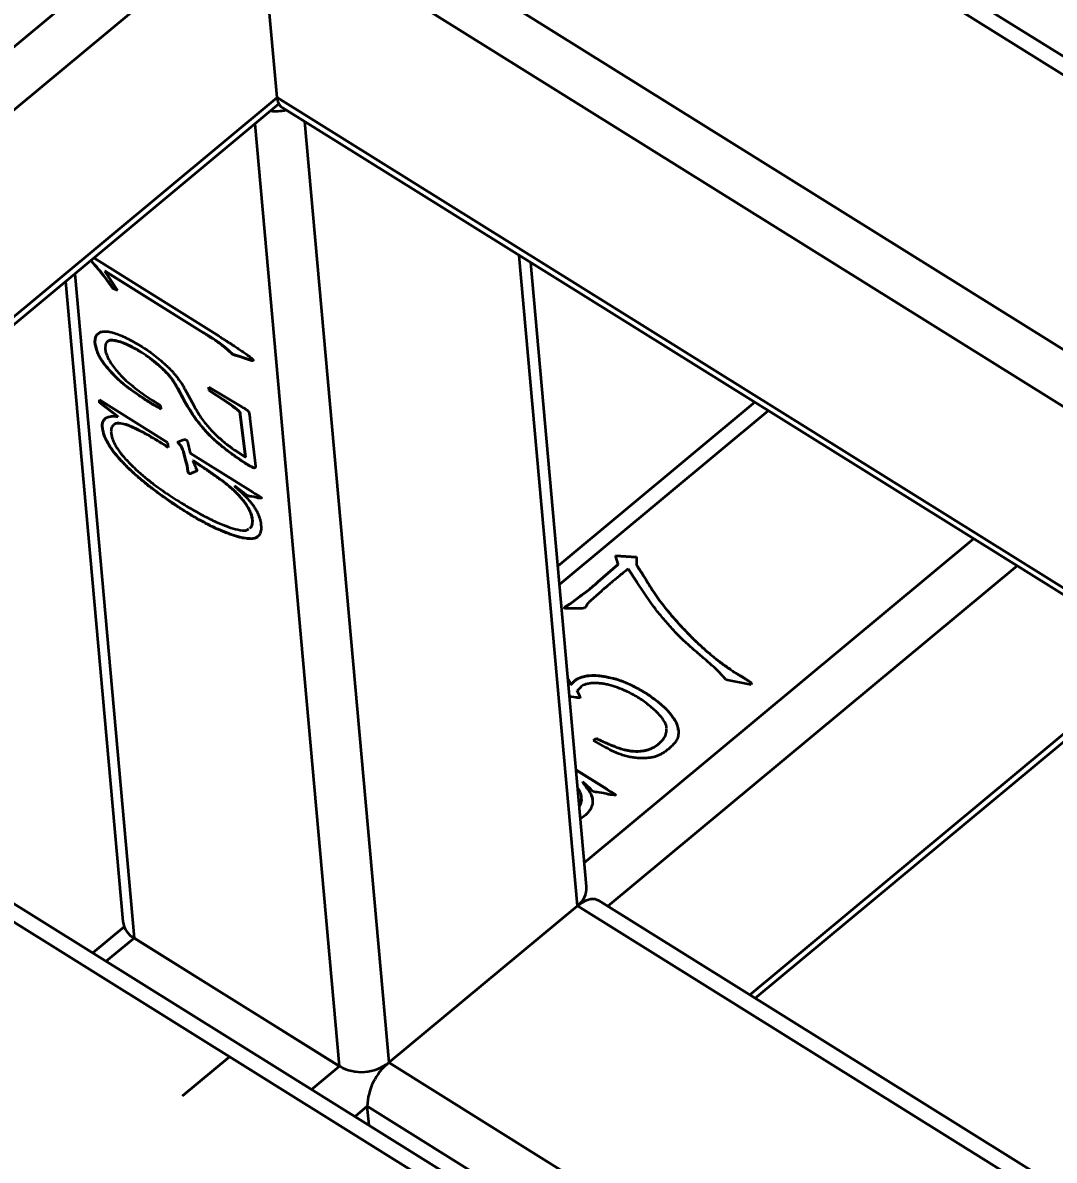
# Model space of a CAD drawing. Header units: millimetres. Extents: x 0 to 14850, y 0 to 10716.
# Drawn here: x 4448 to 5433, y 7171 to 8258 of the extents above; entities that cross this region are included whole.
import ezdxf

# ---------------------------------------------------------------- set-up
doc = ezdxf.new("R2010")
doc.units = ezdxf.units.MM
doc.header["$LTSCALE"] = 50
doc.layers.add('迈迪拼图', color=7, linetype='Continuous', lineweight=0)
doc.styles.add('SLDTEXTSTYLE4', font='SIMSUN.TTC')
doc.dimstyles.new('SLDDIMSTYLE0', dxfattribs={"dimtxt": 175, "dimasz": 175, "dimexe": 0, "dimexo": 0.0625, "dimgap": 43.75, "dimtad": 2, "dimlfac": 0.3, "dimrnd": 1e-09, "dimzin": 12, "dimdsep": 46, "dimtxsty": 'SLDTEXTSTYLE4', "dimsah": 1, "dimcen": 0.09, "dimadec": 0, "dimazin": 3, "dimtfac": 1, "dimtdec": 3, "dimtofl": 0, "dimtmove": 0, "dimatfit": 3, "dimfxl": 0, "dimfrac": 2, "dimtolj": 1, "dimtzin": 12, "dimarcsym": 0})

# ---------------------------------------------------------------- blocks, each defined once
blk = doc.blocks.new('_D_1')
at = {"layer": '迈迪拼图'}
for p, q in [((6609.8, 10380.1), (6072.1, 10715.7)), ((1944.5, 7226.8), (6108.9, 10692.8)), ((2445.4, 6914.1), (1907.8, 7249.7))]:
    blk.add_line(p, q, dxfattribs=at)
for points in [[(6108.9, 10692.8), (5973.5, 10615.1), (6007.9, 10573.7)], [(1944.5, 7226.8), (2079.9, 7304.4), (2045.5, 7345.8)]]:
    blk.add_solid(points, dxfattribs=at)
at = {"layer": '迈迪拼图', "insert": (3739.9, 8986), "char_height": 175, "attachment_point": 1, "rotation": 39.7708, "style": 'SLDTEXTSTYLE4'}
blk.add_mtext('1850', dxfattribs=at)

msp = doc.modelspace()

# ---------------------------------------------------------------- linework, layer by layer
at = {"color": 7, "linetype": 'Continuous', "lineweight": 35}
for p, q in [((6630.736, 7465.424), (4874.884, 8561.462)), ((6650.438, 7470.761), (4894.587, 8566.799)), ((3787.243, 7691.895), (4748.64, 8492.072)), ((4694.805, 8411.581), (6450.656, 7315.543)), ((4690.76, 8186.388), (4674.347, 8369.906)), ((4059.759, 7653.517), (4692.522, 8180.169)), ((4695.619, 8176.846), (6301.491, 7174.429)), ((4513.937, 8029.532), (4512.893, 8030.663)), ((4514.162, 8029.719), (4513.119, 8030.851)), ((4514.162, 8029.719), (4513.937, 8029.532)), ((4515.895, 8033.161), (4635.47, 7958.313)), ((4986.169, 7432.733), (4932.863, 8028.754)), ((4526.744, 8020.579), (4526.519, 8020.391)), ((4526.519, 8020.391), (4538.354, 8001.988)), ((4620.466, 7961.56), (4526.519, 8020.391)), ((4620.691, 7961.747), (4526.744, 8020.579)), ((4489.003, 8010.779), (4543.695, 7399.256)), ((4534.577, 8003.826), (4534.352, 8003.639)), ((4538.354, 8001.988), (4534.352, 8003.639)), ((4538.109, 8002.369), (4534.577, 8003.826)), ((4517.209, 7952.56), (4516.984, 7952.373)), ((4620.691, 7961.747), (4620.466, 7961.56)), ((4546.543, 7950.976), (4546.318, 7950.789)), ((4654.38, 7939.211), (4654.154, 7939.024)), ((4662.558, 7936.132), (4654.154, 7939.024)), ((4662.783, 7936.32), (4654.38, 7939.211)), ((4662.783, 7936.32), (4662.558, 7936.132)), ((4665.583, 7935.279), (4662.558, 7936.132)), ((4665.808, 7935.467), (4662.783, 7936.32)), ((4665.808, 7935.467), (4665.583, 7935.279)), ((4625.55, 7909.585), (4657.078, 7890.971)), ((4625.829, 7906.46), (4625.55, 7909.585)), ((4626.054, 7906.648), (4625.805, 7909.434)), ((4557.857, 7902.802), (4557.632, 7902.615)), ((4596.279, 7908.287), (4596.054, 7908.1)), ((4603.125, 7894.992), (4596.054, 7908.1)), ((4603.35, 7895.18), (4596.279, 7908.287)), ((4602.88, 7907.856), (4611.283, 7892.223)), ((4626.054, 7906.648), (4625.829, 7906.46)), ((4646.783, 7892.533), (4625.829, 7906.46)), ((4647.008, 7892.721), (4626.054, 7906.648)), ((4521.217, 7897.54), (4586.144, 7857.011)), ((4521.458, 7894.847), (4521.217, 7897.54)), ((4521.683, 7895.035), (4521.458, 7894.847)), ((4538.703, 7881.541), (4521.458, 7894.847)), ((4521.683, 7895.035), (4521.474, 7897.38)), ((4538.928, 7881.728), (4521.683, 7895.035)), ((4571.688, 7897.23), (4579.622, 7892.089)), ((4579.622, 7892.089), (4579.925, 7888.699)), ((4603.35, 7895.18), (4603.125, 7894.992)), ((4647.008, 7892.721), (4646.783, 7892.533)), ((5146.751, 7895.241), (4958.795, 7738.803)), ((4535.03, 7882.139), (4538.703, 7881.541)), ((4538.928, 7881.728), (4538.703, 7881.541)), ((4655.937, 7883.946), (4655.712, 7883.759)), ((4660.723, 7842.719), (4655.712, 7883.759)), ((4660.948, 7842.907), (4655.937, 7883.946)), ((4664.888, 7879.726), (4670.087, 7834.332)), ((4524.253, 7871.18), (4524.027, 7870.993)), ((4586.144, 7857.011), (4586.815, 7852.136)), ((4595.856, 7857.1), (4601.752, 7859.759)), ((4598.392, 7854.23), (4595.856, 7857.1)), ((4598.617, 7854.418), (4596.135, 7857.226)), ((4605.295, 7857.986), (4605.684, 7856.269)), ((4605.684, 7856.269), (4607.867, 7846.84)), ((4598.617, 7854.418), (4598.392, 7854.23)), ((4602.012, 7846.806), (4601.787, 7846.619)), ((4603.517, 7840.015), (4601.787, 7846.619)), ((4603.743, 7840.202), (4602.012, 7846.806)), ((4607.867, 7846.84), (4667.54, 7809.591)), ((4648.529, 7845.355), (4648.304, 7845.168)), ((4650.635, 7849.456), (4660.723, 7842.719)), ((4603.743, 7840.202), (4603.517, 7840.015)), ((4605.108, 7834.597), (4603.517, 7840.015)), ((4605.333, 7834.784), (4603.743, 7840.202)), ((4605.333, 7834.784), (4605.108, 7834.597)), ((4605.59, 7829.212), (4605.108, 7834.597)), ((4605.815, 7829.4), (4605.333, 7834.784)), ((4610.571, 7839.549), (4610.346, 7839.361)), ((4617.573, 7834.631), (4610.346, 7839.361)), ((4617.798, 7834.818), (4610.571, 7839.549)), ((4612.934, 7833.29), (4614.595, 7829.711)), ((4617.798, 7834.818), (4617.573, 7834.631)), ((4660.948, 7842.907), (4660.723, 7842.719)), ((4605.815, 7829.4), (4605.59, 7829.212)), ((4614.595, 7829.711), (4608.944, 7827.307)), ((4609.169, 7827.494), (4608.944, 7827.307)), ((4614.559, 7829.788), (4609.169, 7827.494)), ((4650.285, 7815.606), (4650.06, 7815.419)), ((4658.805, 7808.705), (4650.06, 7815.419)), ((4659.03, 7808.892), (4650.285, 7815.606)), ((4580.274, 7806.553), (4580.049, 7806.366)), ((4659.03, 7808.892), (4658.805, 7808.705)), ((4661.246, 7806.522), (4658.805, 7808.705)), ((4661.471, 7806.709), (4659.03, 7808.892)), ((4661.471, 7806.709), (4661.246, 7806.522)), ((4664.955, 7805.602), (4664.73, 7805.414)), ((4668.631, 7804.893), (4664.73, 7805.414)), ((4668.856, 7805.081), (4664.955, 7805.602)), ((4668.856, 7805.081), (4668.631, 7804.893)), ((4671.654, 7804.074), (4668.631, 7804.893)), ((4671.879, 7804.261), (4668.856, 7805.081)), ((4671.879, 7804.261), (4671.654, 7804.074)), ((4667.56, 7781.725), (4667.334, 7781.537)), ((5665.63, 6651.099), (3909.779, 7747.137)), ((5013.834, 7748.928), (5033.775, 7747.739)), ((5016.406, 7740.625), (5013.834, 7748.928)), ((5013.906, 7748.696), (5033.776, 7747.511)), ((5033.775, 7747.739), (5033.781, 7740.04)), ((5645.928, 6645.762), (3890.076, 7741.801)), ((4997.3, 7723.999), (5016.406, 7740.625)), ((4997.321, 7723.77), (5016.426, 7740.395)), ((5016.426, 7740.395), (5016.406, 7740.625)), ((5034.491, 7723.207), (5025.895, 7736.269)), ((5033.801, 7739.811), (5033.781, 7740.04)), ((5000.357, 7715.013), (4990.251, 7705.93)), ((4997.321, 7723.77), (4997.3, 7723.999)), ((5047.9, 7703.293), (5034.491, 7723.207)), ((4965.251, 7699.444), (4970.151, 7702.799)), ((4970.151, 7702.799), (4978.31, 7708.917)), ((4970.172, 7702.57), (4970.151, 7702.799)), ((4970.172, 7702.57), (4978.331, 7708.688)), ((4978.331, 7708.688), (4978.31, 7708.917)), ((4965.272, 7699.215), (4965.251, 7699.444)), ((4965.272, 7699.215), (4970.172, 7702.57)), ((4977.518, 7698.486), (4967.168, 7698.248)), ((4986.801, 7702.335), (4985.542, 7699.89)), ((5147.149, 7326.187), (5537.671, 7651.22)), ((5116.431, 7633.294), (5111.483, 7638.948)), ((4968.428, 7631.09), (4971.097, 7625.771)), ((4968.449, 7630.861), (4971.118, 7625.542)), ((5143.184, 7625.572), (5119.135, 7630.323)), ((5133.464, 7633.873), (5143.759, 7627.446)), ((5133.485, 7633.643), (5133.464, 7633.873)), ((5133.485, 7633.643), (5143.703, 7627.265)), ((5143.759, 7627.446), (5143.184, 7625.572)), ((4971.118, 7625.542), (4971.097, 7625.771)), ((4980.293, 7622.929), (4977.232, 7619.709)), ((4977.232, 7619.709), (4978.823, 7616.483)), ((4977.252, 7619.479), (4977.232, 7619.709)), ((4977.252, 7619.479), (4978.843, 7616.254)), ((4978.843, 7616.254), (4978.823, 7616.483)), ((5043.693, 7616.818), (5043.673, 7617.048)), ((4975.957, 7613.426), (4969.924, 7614.363)), ((4992.927, 7572.382), (4995.341, 7574.39)), ((5002.492, 7566.744), (4992.927, 7572.382)), ((4993.101, 7572.279), (4995.361, 7574.161)), ((4995.361, 7574.161), (4995.341, 7574.39)), ((5056.114, 7569.92), (5056.094, 7570.149)), ((4976.195, 7544.251), (5005.74, 7525.809)), ((4976.215, 7544.022), (5005.76, 7525.579)), ((4989.815, 7526.153), (4982.494, 7532.623)), ((4982.514, 7532.394), (4982.494, 7532.623)), ((4991.509, 7524.098), (4989.815, 7526.153)), ((5002.275, 7521.891), (4996.203, 7522.783)), ((5006.508, 7520.864), (5002.275, 7521.891)), ((5005.76, 7525.579), (5005.74, 7525.809)), ((4985.227, 7501.083), (4980.387, 7497.375)), ((4797.388, 7264.59), (4977.467, 7414.471)), ((5910.969, 6849.395), (4997.169, 7419.808)), ((4544.879, 7394.299), (4514.942, 7369.382)), ((4750.379, 7261.148), (4554.386, 7383.491)), ((4554.631, 7383.338), (4554.62, 7383.328)), ((4554.62, 7383.328), (4627.884, 7337.595)), ((4554.645, 7383.312), (4554.644, 7383.33)), ((4627.884, 7337.595), (4627.895, 7337.604)), ((4676.869, 7307.034), (4676.858, 7307.025)), ((4676.858, 7307.025), (4750.122, 7261.291)), ((4676.883, 7307.009), (4676.882, 7307.026)), ((4645.269, 7270.066), (4600.463, 7232.774)), ((4600.488, 7232.758), (4645.294, 7270.051)), ((4645.294, 7270.051), (4645.269, 7270.066)), ((4645.272, 7270.033), (4645.269, 7270.066)), ((4750.122, 7261.291), (4750.134, 7261.301)), ((4600.463, 7232.774), (4600.488, 7232.758)), ((4778.546, 7204.835), (4776.929, 7222.915))]:
    msp.add_line(p, q, dxfattribs=at)
at = {"color": 8, "linetype": 'Continuous', "lineweight": 35}
for p, q in [((4674.347, 8369.906), (3919.106, 7741.315)), ((6424.922, 7277.161), (4674.347, 8369.906)), ((4054.483, 7656.81), (4690.76, 8186.388)), ((4690.76, 8186.388), (6305.959, 7178.148)), ((4750.379, 7261.148), (4669.871, 8161.317)), ((4716.992, 8163.505), (4797.388, 7264.59)), ((4977.467, 7414.471), (4921.917, 8035.587)), ((4497.641, 8017.968), (4554.386, 7383.491)), ((5159.604, 7887.217), (4960.353, 7721.38)), ((4984.116, 7455.688), (5355.597, 7764.875)), ((5397.018, 7739.019), (5006.497, 7413.985)), ((5141.873, 7329.481), (5532.395, 7654.514)), ((5898.861, 6839.318), (4977.467, 7414.471)), ((4554.386, 7383.491), (4527.795, 7361.359)), ((4723.788, 7239.016), (4750.379, 7261.148)), ((4797.388, 7264.59), (5718.782, 6689.437)), ((4776.929, 7222.915), (4765.209, 7213.16)), ((5681.402, 6658.325), (4776.929, 7222.915))]:
    msp.add_line(p, q, dxfattribs=at)
at = {"color": 7, "linetype": 'Continuous', "lineweight": 35, "flags": 128}
msp.add_lwpolyline([(4977.467, 7414.471), (4981.898, 7417.685), (4986.237, 7419.894), (4990.318, 7421.014), (4993.985, 7421), (4997.095, 7419.854), (4997.169, 7419.808)], dxfattribs=at)
at = {"color": 7, "linetype": 'Continuous', "lineweight": 35}
for centre, radius, start, end in [((4702.686, 8186.453), 11.926, 180.31537, 233.661139), ((4688.904, 8218.959), 45.668, 264.48199, 283.246038), ((4964.74, 7431.739), 21.452, 306.390451, 2.65515), ((4564.691, 7401.986), 21.173, 187.408317, 240.874839), ((4771.308, 7298.03), 42.407, 240.426112, 307.950004), ((4832.567, 7221.461), 55.657, 129.203712, 178.503406)]:
    msp.add_arc(centre, radius, start, end, dxfattribs=at)
for points, knots in [([(4534.352, 8003.639), (4533.221, 8005.24), (4531.1, 8008.243), (4528.063, 8012.382), (4525.437, 8015.866), (4522.389, 8019.69), (4518.619, 8024.195), (4515.538, 8027.707), (4513.937, 8029.532)], [0, 0, 0, 0, 0.17953091, 0.3365381, 0.4680309, 0.57627603, 0.77980612, 1, 1, 1, 1]), ([(4534.577, 8003.826), (4533.446, 8005.428), (4531.325, 8008.43), (4528.288, 8012.569), (4525.662, 8016.053), (4522.614, 8019.878), (4518.844, 8024.382), (4515.763, 8027.894), (4514.162, 8029.719)], [0, 0, 0, 0, 0.17953091, 0.3365381, 0.4680309, 0.57627603, 0.77980612, 1, 1, 1, 1]), ([(4516.984, 7952.373), (4516.974, 7953.114), (4516.956, 7954.578), (4517.328, 7956.474), (4517.886, 7958.202), (4519.092, 7960.087), (4521.094, 7961.908), (4523.808, 7962.848), (4526.353, 7963.077), (4528.538, 7962.983), (4530.988, 7962.604), (4534.609, 7961.762), (4539.45, 7960.216), (4545.641, 7957.445), (4552.107, 7954.086), (4558.761, 7950.251), (4565.364, 7946.187), (4569.706, 7943.134), (4571.803, 7941.66)], [0, 0, 0, 0, 0.035668272, 0.070479404, 0.105752699, 0.14113151, 0.212426602, 0.283055132, 0.319966597, 0.358232181, 0.39927559, 0.442882083, 0.533149794, 0.6237359, 0.717188265, 0.814695347, 0.910521743, 1, 1, 1, 1]), ([(4517.209, 7952.56), (4517.304, 7954.201), (4517.495, 7957.484), (4518.852, 7960.093), (4520.093, 7960.819), (4520.233, 7960.902)], [0, 0, 0, 0, 0.46989921, 0.93993135, 1, 1, 1, 1]), ([(4557.857, 7902.802), (4556.499, 7903.732), (4553.873, 7905.531), (4550.07, 7908.326), (4546.536, 7911.019), (4543.196, 7913.737), (4539.905, 7916.646), (4536.553, 7919.965), (4533.032, 7923.666), (4529.489, 7927.672), (4526.151, 7931.746), (4523.353, 7935.69), (4521.173, 7939.375), (4519.72, 7942.729), (4518.759, 7945.695), (4518.036, 7948.31), (4517.44, 7950.615), (4517.283, 7951.937), (4517.209, 7952.56)], [0, 0, 0, 0, 0.07739329, 0.14966975, 0.2168726, 0.27926888, 0.34156598, 0.40830718, 0.48034243, 0.55775938, 0.6332927, 0.70125462, 0.76230777, 0.81955094, 0.8730981, 0.92088682, 0.96272162, 1, 1, 1, 1]), ([(4546.318, 7950.789), (4544.994, 7951.307), (4542.411, 7952.317), (4538.709, 7953.478), (4535.366, 7954.103), (4532.273, 7954.455), (4529.663, 7954.083), (4527.877, 7952.572), (4526.814, 7950.117), (4526.791, 7947.853), (4526.778, 7946.667)], [0, 0, 0, 0, 0.13761604, 0.26839697, 0.39555871, 0.51663673, 0.63237463, 0.74612586, 0.8670581, 1, 1, 1, 1]), ([(4546.543, 7950.976), (4544.741, 7951.686), (4541.136, 7953.107), (4536.124, 7954.231), (4531.563, 7954.903), (4529.647, 7953.766), (4528.811, 7953.27)], [0, 0, 0, 0, 0.26498235, 0.52980724, 0.79465393, 1, 1, 1, 1]), ([(4654.154, 7939.024), (4653.369, 7939.234), (4652.01, 7939.596), (4650.207, 7940.2), (4649.048, 7940.562), (4648.085, 7941.059), (4647.126, 7942.15), (4645.696, 7943.377), (4643.876, 7945.084), (4641.741, 7946.923), (4639.423, 7948.834), (4636.938, 7950.786), (4634.161, 7952.762), (4631.544, 7954.506), (4629.002, 7956.183), (4626.575, 7957.712), (4623.672, 7959.569), (4621.59, 7960.862), (4620.466, 7961.56)], [0, 0, 0, 0, 0.07627295, 0.13188127, 0.1695342, 0.18714949, 0.21500172, 0.25883904, 0.31444736, 0.3789548, 0.44795826, 0.51836626, 0.59638678, 0.68962684, 0.74655675, 0.81793823, 0.90173147, 1, 1, 1, 1]), ([(4654.38, 7939.211), (4653.594, 7939.421), (4652.235, 7939.784), (4650.432, 7940.387), (4649.274, 7940.749), (4648.31, 7941.247), (4647.351, 7942.337), (4645.921, 7943.564), (4644.101, 7945.271), (4641.966, 7947.11), (4639.649, 7949.021), (4637.163, 7950.973), (4634.387, 7952.949), (4631.769, 7954.693), (4629.228, 7956.37), (4626.8, 7957.899), (4623.897, 7959.757), (4621.815, 7961.049), (4620.691, 7961.747)], [0, 0, 0, 0, 0.07627295, 0.13188127, 0.1695342, 0.18714949, 0.21500172, 0.25883904, 0.31444736, 0.3789548, 0.44795826, 0.51836626, 0.59638678, 0.68962684, 0.74655675, 0.81793823, 0.90173147, 1, 1, 1, 1]), ([(4635.47, 7958.313), (4636.62, 7957.571), (4638.825, 7956.146), (4641.974, 7954.177), (4644.833, 7952.3), (4647.391, 7950.696), (4649.657, 7949.214), (4651.628, 7947.905), (4653.299, 7946.854), (4655.926, 7945.075), (4659.536, 7942.656), (4663.277, 7939.909), (4665.946, 7937.915), (4667.179, 7936.813), (4668.169, 7935.773), (4668.098, 7935.396), (4668.068, 7935.235)], [0, 0, 0, 0, 0.103599004, 0.198639561, 0.284090573, 0.360979878, 0.429352696, 0.488120734, 0.538318881, 0.580017961, 0.72449149, 0.862105704, 0.919509482, 0.960029795, 0.982881799, 1, 1, 1, 1]), ([(4557.632, 7902.615), (4556.274, 7903.545), (4553.648, 7905.344), (4549.845, 7908.139), (4546.311, 7910.831), (4542.971, 7913.55), (4539.68, 7916.459), (4536.328, 7919.778), (4532.807, 7923.479), (4529.264, 7927.485), (4525.926, 7931.558), (4523.128, 7935.502), (4520.948, 7939.188), (4519.495, 7942.541), (4518.534, 7945.508), (4517.811, 7948.123), (4517.215, 7950.427), (4517.058, 7951.75), (4516.984, 7952.373)], [0, 0, 0, 0, 0.07739329, 0.14966975, 0.2168726, 0.27926888, 0.34156598, 0.40830718, 0.48034243, 0.55775938, 0.6332927, 0.70125462, 0.76230777, 0.81955094, 0.8730981, 0.92088682, 0.96272162, 1, 1, 1, 1]), ([(4526.778, 7946.667), (4526.83, 7946.006), (4526.935, 7944.688), (4527.432, 7942.511), (4528.275, 7940.168), (4529.718, 7936.883), (4532.246, 7932.549), (4535.94, 7927.341), (4540.335, 7922.215), (4545.34, 7917.225), (4550.98, 7912.346), (4557.273, 7907.272), (4564.267, 7902.18), (4569.143, 7898.927), (4571.688, 7897.23)], [0, 0, 0, 0, 0.03910983, 0.07800729, 0.11696477, 0.15779616, 0.24060817, 0.32726753, 0.41765048, 0.51247808, 0.61641783, 0.73222231, 0.86027055, 1, 1, 1, 1]), ([(4596.054, 7908.1), (4595.464, 7909.163), (4594.332, 7911.204), (4592.561, 7914.168), (4590.717, 7916.87), (4588.799, 7919.435), (4586.617, 7922.013), (4583.959, 7924.697), (4580.823, 7927.709), (4575.974, 7931.981), (4569.606, 7937.235), (4561.841, 7942.574), (4554.048, 7947.176), (4548.935, 7949.566), (4546.318, 7950.789)], [0, 0, 0, 0, 0.05297535, 0.10165906, 0.14762445, 0.18948873, 0.23400071, 0.28620669, 0.34667593, 0.41674083, 0.56269102, 0.70505801, 0.84909115, 1, 1, 1, 1]), ([(4596.279, 7908.287), (4595.689, 7909.351), (4594.557, 7911.392), (4592.786, 7914.355), (4590.942, 7917.057), (4589.024, 7919.622), (4586.842, 7922.2), (4584.184, 7924.885), (4581.048, 7927.897), (4576.199, 7932.168), (4569.831, 7937.423), (4562.066, 7942.761), (4554.273, 7947.363), (4549.16, 7949.753), (4546.543, 7950.976)], [0, 0, 0, 0, 0.05297535, 0.10165906, 0.14762445, 0.18948873, 0.23400071, 0.28620669, 0.34667593, 0.41674083, 0.56269102, 0.70505801, 0.84909115, 1, 1, 1, 1]), ([(4571.803, 7941.66), (4573.976, 7939.97), (4578.343, 7936.573), (4583.666, 7931.768), (4587.752, 7927.884), (4590.512, 7925.014), (4592.967, 7922.281), (4595.875, 7918.675), (4599.308, 7913.892), (4601.651, 7909.932), (4602.88, 7907.856)], [0, 0, 0, 0, 0.186385054, 0.374581131, 0.466217412, 0.549773939, 0.627613389, 0.698084356, 0.841743162, 1, 1, 1, 1]), ([(4668.068, 7935.235), (4668.036, 7935.213), (4667.898, 7935.114), (4667.574, 7934.922), (4666.806, 7934.854), (4666.048, 7935.118), (4665.583, 7935.279)], [0, 0, 0, 0, 0.05542297, 0.24418679, 0.53682845, 1, 1, 1, 1]), ([(4668.293, 7935.422), (4668.261, 7935.4), (4668.123, 7935.302), (4667.799, 7935.109), (4667.031, 7935.041), (4666.273, 7935.305), (4665.808, 7935.467)], [0, 0, 0, 0, 0.05542297, 0.24418679, 0.53682845, 1, 1, 1, 1]), ([(4579.925, 7888.699), (4578.784, 7889.345), (4576.608, 7890.578), (4573.484, 7892.397), (4570.672, 7894.099), (4567.257, 7896.175), (4562.948, 7898.951), (4559.464, 7901.352), (4557.632, 7902.615)], [0, 0, 0, 0, 0.15459008, 0.29471376, 0.42200728, 0.53336569, 0.75452059, 1, 1, 1, 1]), ([(4580.15, 7888.886), (4579.009, 7889.533), (4576.833, 7890.765), (4573.709, 7892.585), (4570.897, 7894.286), (4567.482, 7896.362), (4563.173, 7899.138), (4559.69, 7901.539), (4557.857, 7902.802)], [0, 0, 0, 0, 0.15459008, 0.29471376, 0.42200728, 0.53336569, 0.75452059, 1, 1, 1, 1]), ([(4648.304, 7845.168), (4646.95, 7846.169), (4644.342, 7848.099), (4640.571, 7851.067), (4637.073, 7853.897), (4633.832, 7856.647), (4630.861, 7859.266), (4628.166, 7861.811), (4625.725, 7864.22), (4622.932, 7867.294), (4619.866, 7870.9), (4616.549, 7874.894), (4613.715, 7878.515), (4610.561, 7882.906), (4607.058, 7888.37), (4604.46, 7892.746), (4603.125, 7894.992)], [0, 0, 0, 0, 0.078821468, 0.151837508, 0.22038219, 0.283869073, 0.343075625, 0.396830801, 0.446619641, 0.492369416, 0.575321751, 0.649668142, 0.715031889, 0.772691544, 0.883272613, 1, 1, 1, 1]), ([(4648.529, 7845.355), (4647.175, 7846.357), (4644.567, 7848.286), (4640.797, 7851.254), (4637.298, 7854.084), (4634.057, 7856.834), (4631.086, 7859.454), (4628.392, 7861.998), (4625.95, 7864.407), (4623.158, 7867.481), (4620.091, 7871.087), (4616.774, 7875.081), (4613.94, 7878.703), (4610.786, 7883.093), (4607.283, 7888.557), (4604.685, 7892.933), (4603.35, 7895.18)], [0, 0, 0, 0, 0.078821468, 0.151837508, 0.22038219, 0.283869073, 0.343075625, 0.396830801, 0.446619641, 0.492369416, 0.575321751, 0.649668142, 0.715031889, 0.772691544, 0.883272613, 1, 1, 1, 1]), ([(4611.283, 7892.223), (4612.428, 7890.187), (4614.594, 7886.335), (4618.02, 7880.81), (4621.639, 7875.771), (4625.507, 7871.216), (4629.434, 7867.126), (4633.355, 7863.188), (4637.646, 7859.425), (4641.475, 7856.238), (4644.672, 7853.706), (4646.891, 7852.052), (4648.851, 7850.61), (4650.065, 7849.824), (4650.635, 7849.456)], [0, 0, 0, 0, 0.121118856, 0.229157247, 0.329517456, 0.427743947, 0.521998124, 0.610739678, 0.704466228, 0.813620264, 0.869251045, 0.918888731, 0.961936423, 1, 1, 1, 1]), ([(4655.712, 7883.759), (4655.652, 7884.285), (4655.545, 7885.221), (4654.413, 7886.725), (4653.158, 7887.7), (4651.604, 7888.991), (4649.403, 7890.608), (4647.727, 7891.839), (4646.783, 7892.533)], [0, 0, 0, 0, 0.153374469, 0.272425072, 0.364768731, 0.515435242, 0.726902986, 1, 1, 1, 1]), ([(4655.937, 7883.946), (4655.877, 7884.473), (4655.77, 7885.408), (4654.638, 7886.912), (4653.384, 7887.887), (4651.829, 7889.179), (4649.628, 7890.795), (4647.952, 7892.027), (4647.008, 7892.721)], [0, 0, 0, 0, 0.153374469, 0.272425072, 0.364768731, 0.515435242, 0.726902986, 1, 1, 1, 1]), ([(4657.078, 7890.971), (4657.689, 7890.625), (4658.759, 7890.02), (4660.167, 7889.171), (4661.146, 7888.563), (4661.945, 7888.045), (4662.675, 7887.382), (4663.487, 7886.626), (4664.074, 7885.471), (4664.31, 7884.116), (4664.701, 7882.077), (4664.819, 7880.586), (4664.888, 7879.726)], [0, 0, 0, 0, 0.1386529, 0.24250407, 0.31703939, 0.3597141, 0.42041649, 0.48589243, 0.53979333, 0.64003359, 0.79234884, 1, 1, 1, 1]), ([(4524.027, 7870.993), (4523.978, 7871.716), (4523.881, 7873.126), (4524.072, 7874.972), (4524.459, 7876.593), (4525.287, 7878.462), (4527.006, 7880.202), (4529.358, 7881.186), (4531.399, 7881.663), (4532.741, 7881.984), (4533.937, 7882.117), (4534.693, 7882.132), (4535.03, 7882.139)], [0, 0, 0, 0, 0.09357993, 0.18253261, 0.2691195, 0.35434016, 0.52851316, 0.7140203, 0.80625058, 0.88353287, 0.94813135, 1, 1, 1, 1]), ([(4524.253, 7871.18), (4524.193, 7873.322), (4524.094, 7876.917), (4526.014, 7878.641), (4526.79, 7879.338)], [0, 0, 0, 0, 0.59567465, 1, 1, 1, 1]), ([(4580.049, 7806.366), (4577.148, 7808.528), (4571.172, 7812.981), (4563.659, 7818.994), (4557.541, 7824.207), (4552.973, 7828.311), (4548.505, 7832.573), (4544.206, 7836.928), (4540.227, 7841.218), (4536.706, 7845.319), (4533.753, 7849.178), (4531.343, 7852.761), (4529.436, 7856.003), (4527.856, 7858.852), (4526.667, 7861.32), (4525.564, 7864.114), (4524.685, 7867.335), (4524.25, 7869.753), (4524.027, 7870.993)], [0, 0, 0, 0, 0.12694167, 0.26146112, 0.33017597, 0.39827101, 0.46610463, 0.53343436, 0.59774158, 0.65544754, 0.70739664, 0.75437986, 0.79661379, 0.83374279, 0.86530277, 0.8930548, 0.94516688, 1, 1, 1, 1]), ([(4580.274, 7806.553), (4577.373, 7808.715), (4571.397, 7813.169), (4563.884, 7819.181), (4557.767, 7824.394), (4553.198, 7828.498), (4548.73, 7832.76), (4544.431, 7837.116), (4540.452, 7841.406), (4536.931, 7845.507), (4533.978, 7849.366), (4531.568, 7852.948), (4529.661, 7856.191), (4528.082, 7859.04), (4526.892, 7861.507), (4525.789, 7864.301), (4524.911, 7867.522), (4524.476, 7869.94), (4524.253, 7871.18)], [0, 0, 0, 0, 0.12694167, 0.26146112, 0.33017597, 0.39827101, 0.46610463, 0.53343436, 0.59774158, 0.65544754, 0.70739664, 0.75437986, 0.79661379, 0.83374279, 0.86530277, 0.8930548, 0.94516688, 1, 1, 1, 1]), ([(4534.56, 7873.298), (4534.006, 7872.837), (4532.532, 7871.612), (4532.377, 7869.102), (4532.28, 7867.536)], [0, 0, 0, 0, 0.37605414, 1, 1, 1, 1]), ([(4532.28, 7867.536), (4532.375, 7866.481), (4532.559, 7864.433), (4533.416, 7861.065), (4534.735, 7857.61), (4536.489, 7854.032), (4538.775, 7850.303), (4541.658, 7846.409), (4545.059, 7842.303), (4548.965, 7838.095), (4553.168, 7833.867), (4557.528, 7829.777), (4561.935, 7825.848), (4567.808, 7821.011), (4574.962, 7815.505), (4583.288, 7809.585), (4591.315, 7804.285), (4596.587, 7800.957), (4599.216, 7799.297)], [0, 0, 0, 0, 0.04294049, 0.08334892, 0.12364606, 0.16327157, 0.20475914, 0.249858, 0.29949009, 0.35407887, 0.41151004, 0.46882914, 0.52599314, 0.58308569, 0.69441988, 0.79884753, 0.8996957, 1, 1, 1, 1]), ([(4586.815, 7852.136), (4581.343, 7855.545), (4570.4, 7862.362), (4556.918, 7869.552), (4546.323, 7874.146), (4540.119, 7875.121), (4536.084, 7875.068), (4535.129, 7873.926), (4534.945, 7873.705)], [0, 0, 0, 0, 0.29314588, 0.58625943, 0.7328154, 0.8792008, 0.97667104, 1, 1, 1, 1]), ([(4587.04, 7852.323), (4581.568, 7855.732), (4570.626, 7862.549), (4557.143, 7869.74), (4546.548, 7874.333), (4540.344, 7875.308), (4536.309, 7875.256), (4535.354, 7874.113), (4535.17, 7873.893)], [0, 0, 0, 0, 0.29314588, 0.58625943, 0.7328154, 0.8792008, 0.97667104, 1, 1, 1, 1]), ([(4601.752, 7859.759), (4602.057, 7859.808), (4602.637, 7859.902), (4603.731, 7859.394), (4604.689, 7858.795), (4605.126, 7858.212), (4605.295, 7857.986)], [0, 0, 0, 0, 0.31628752, 0.60162371, 0.84553076, 1, 1, 1, 1]), ([(4601.787, 7846.619), (4601.68, 7847.076), (4601.401, 7848.267), (4600.545, 7850.332), (4599.709, 7852.45), (4598.759, 7853.733), (4598.392, 7854.23)], [0, 0, 0, 0, 0.19151749, 0.49874299, 0.80580006, 1, 1, 1, 1]), ([(4602.012, 7846.806), (4601.905, 7847.263), (4601.626, 7848.454), (4600.771, 7850.519), (4599.934, 7852.637), (4598.985, 7853.921), (4598.617, 7854.418)], [0, 0, 0, 0, 0.19151749, 0.49874299, 0.80580006, 1, 1, 1, 1]), ([(4670.087, 7834.332), (4670.139, 7833.785), (4670.243, 7832.699), (4669.17, 7832.366), (4667.843, 7832.732), (4666.232, 7833.533), (4664.079, 7834.727), (4660.352, 7836.985), (4655.029, 7840.457), (4650.615, 7843.549), (4648.304, 7845.168)], [0, 0, 0, 0, 0.06957193, 0.13812929, 0.18421264, 0.25132385, 0.34119282, 0.45429293, 0.71429233, 1, 1, 1, 1]), ([(4669.74, 7832.848), (4669.654, 7832.777), (4669.312, 7832.495), (4668.123, 7832.914), (4665.225, 7834.309), (4658.611, 7838.355), (4652.562, 7842.555), (4648.529, 7845.355)], [0, 0, 0, 0, 0.02350643, 0.0933654, 0.16314669, 0.44205627, 1, 1, 1, 1]), ([(4610.346, 7839.361), (4610.64, 7838.632), (4611.169, 7837.319), (4611.947, 7835.563), (4612.482, 7834.276), (4612.807, 7833.567), (4612.934, 7833.29)], [0, 0, 0, 0, 0.36279874, 0.65247481, 0.86399134, 1, 1, 1, 1]), ([(4667.334, 7781.537), (4667.274, 7782.572), (4667.153, 7784.651), (4666.13, 7788.276), (4664.585, 7792.162), (4662.177, 7796.334), (4659.13, 7800.709), (4655.326, 7805.148), (4651.039, 7809.635), (4646.32, 7813.796), (4641.446, 7817.782), (4636.537, 7821.423), (4631.78, 7824.855), (4627.151, 7828.128), (4622.447, 7831.405), (4619.248, 7833.522), (4617.573, 7834.631)], [0, 0, 0, 0, 0.05592839, 0.11238408, 0.17075918, 0.23085144, 0.29537382, 0.36705118, 0.44366651, 0.5233505, 0.6053367, 0.68742428, 0.76680106, 0.84131129, 0.91689287, 1, 1, 1, 1]), ([(4667.56, 7781.725), (4667.499, 7782.759), (4667.378, 7784.838), (4666.355, 7788.464), (4664.81, 7792.349), (4662.403, 7796.521), (4659.355, 7800.896), (4655.551, 7805.335), (4651.264, 7809.822), (4646.545, 7813.984), (4641.671, 7817.97), (4636.762, 7821.61), (4632.005, 7825.042), (4627.376, 7828.315), (4622.672, 7831.592), (4619.473, 7833.709), (4617.798, 7834.818)], [0, 0, 0, 0, 0.05592839, 0.11238408, 0.17075918, 0.23085144, 0.29537382, 0.36705118, 0.44366651, 0.5233505, 0.6053367, 0.68742428, 0.76680106, 0.84131129, 0.91689287, 1, 1, 1, 1]), ([(4608.944, 7827.307), (4608.667, 7827.11), (4608.248, 7826.813), (4607.358, 7826.796), (4606.753, 7827.461), (4606.236, 7827.891), (4605.873, 7828.542), (4605.693, 7828.969), (4605.59, 7829.212)], [0, 0, 0, 0, 0.34768372, 0.52603303, 0.64727216, 0.74695402, 0.85593445, 1, 1, 1, 1]), ([(4609.169, 7827.494), (4608.892, 7827.298), (4608.473, 7827.001), (4607.583, 7826.984), (4606.979, 7827.648), (4606.461, 7828.079), (4606.098, 7828.73), (4605.918, 7829.157), (4605.815, 7829.4)], [0, 0, 0, 0, 0.34768372, 0.52603303, 0.64727216, 0.74695402, 0.85593445, 1, 1, 1, 1]), ([(4650.06, 7815.419), (4650.803, 7814.711), (4652.601, 7813.001), (4655.722, 7810.128), (4659.557, 7806.502), (4663.002, 7802.914), (4665.861, 7799.7), (4667.876, 7797.011), (4669.729, 7794.163), (4671.369, 7791.21), (4672.808, 7788.247), (4673.907, 7785.372), (4674.752, 7782.604), (4675.013, 7780.901), (4675.143, 7780.053)], [0, 0, 0, 0, 0.06656853, 0.16087663, 0.27692935, 0.4089062, 0.47861176, 0.54960677, 0.62194033, 0.69840811, 0.77559519, 0.84957493, 0.92511671, 1, 1, 1, 1]), ([(4675.143, 7780.053), (4675.351, 7778.529), (4675.766, 7775.489), (4675.236, 7771.738), (4673.999, 7768.703), (4672.402, 7766.778), (4670.697, 7765.729), (4669.095, 7765.213), (4667.228, 7764.878), (4665.029, 7764.804), (4662.527, 7764.956), (4659.68, 7765.345), (4656.489, 7765.974), (4652.97, 7766.812), (4649.138, 7767.967), (4645.016, 7769.404), (4640.637, 7771.11), (4634.568, 7773.721), (4627.126, 7777.208), (4618.334, 7781.854), (4609.488, 7787.038), (4600.209, 7792.688), (4590.301, 7799.077), (4583.518, 7803.9), (4580.049, 7806.366)], [0, 0, 0, 0, 0.04029717, 0.08034985, 0.11946331, 0.15760722, 0.17700726, 0.19757406, 0.22015149, 0.24427772, 0.2705181, 0.29898027, 0.33042579, 0.36424276, 0.40027546, 0.43765362, 0.47740955, 0.51865236, 0.59949348, 0.67353727, 0.74694795, 0.82694323, 0.91150874, 1, 1, 1, 1]), ([(4671.868, 7767.04), (4671.33, 7766.532), (4669.633, 7764.93), (4664.154, 7764.905), (4656.595, 7766.003), (4647.674, 7768.592), (4635.32, 7773.479), (4619.378, 7781.337), (4599.874, 7792.971), (4586.807, 7802.026), (4580.274, 7806.553)], [0, 0, 0, 0, 0.03438768, 0.10857799, 0.20758471, 0.30662407, 0.40568799, 0.60375448, 0.801895, 1, 1, 1, 1]), ([(4664.73, 7805.414), (4664.122, 7805.493), (4663.042, 7805.632), (4661.792, 7806.251), (4661.246, 7806.522)], [0, 0, 0, 0, 0.56311582, 1, 1, 1, 1]), ([(4664.955, 7805.602), (4664.347, 7805.68), (4663.267, 7805.819), (4662.017, 7806.439), (4661.471, 7806.709)], [0, 0, 0, 0, 0.56311582, 1, 1, 1, 1]), ([(4667.54, 7809.591), (4668.226, 7809.166), (4669.516, 7808.367), (4671.305, 7807.211), (4672.815, 7806.24), (4674.014, 7805.458), (4674.959, 7804.845), (4675.543, 7804.331), (4675.995, 7804.057), (4676.179, 7803.503), (4674.983, 7803.878), (4674.117, 7803.647), (4672.803, 7803.787), (4671.974, 7803.994), (4671.654, 7804.074)], [0, 0, 0, 0, 0.14640709, 0.2751691, 0.38121808, 0.46708004, 0.53290469, 0.57648018, 0.60283423, 0.61081664, 0.67707546, 0.80099581, 0.92310323, 1, 1, 1, 1]), ([(4675.92, 7803.846), (4675.81, 7803.867), (4675.403, 7803.944), (4674.134, 7803.927), (4672.861, 7804.116), (4671.879, 7804.261)], [0, 0, 0, 0, 0.07781984, 0.28875592, 1, 1, 1, 1]), ([(4599.216, 7799.297), (4603.75, 7796.552), (4612.818, 7791.061), (4626.275, 7783.873), (4638.377, 7778.346), (4649.007, 7774.587), (4657.043, 7772.714), (4662.082, 7772.912), (4663.531, 7774.203), (4663.876, 7774.511)], [0, 0, 0, 0, 0.19404801, 0.38810089, 0.58207458, 0.72758689, 0.87287481, 0.96965183, 1, 1, 1, 1]), ([(4664.563, 7775.052), (4665.193, 7775.431), (4667.108, 7776.587), (4667.244, 7779.549), (4667.334, 7781.537)], [0, 0, 0, 0, 0.32867246, 1, 1, 1, 1]), ([(4664.788, 7775.239), (4665.418, 7775.619), (4667.334, 7776.774), (4667.469, 7779.736), (4667.56, 7781.725)], [0, 0, 0, 0, 0.32867246, 1, 1, 1, 1]), ([(5025.895, 7736.269), (5024.316, 7734.99), (5021.289, 7732.541), (5016.991, 7729.032), (5013.188, 7725.816), (5009.7, 7723.037), (5006.8, 7720.508), (5004.22, 7718.397), (5002.118, 7716.605), (5000.896, 7715.5), (5000.357, 7715.013)], [0, 0, 0, 0, 0.18263149, 0.34992577, 0.49933692, 0.63342993, 0.74964562, 0.84925306, 0.93354595, 1, 1, 1, 1]), ([(5033.781, 7740.04), (5034.174, 7739.452), (5034.896, 7738.372), (5035.816, 7736.854), (5036.657, 7735.652), (5037.23, 7734.74), (5037.702, 7733.98), (5038.193, 7733.2), (5038.85, 7732.159), (5039.661, 7730.855), (5040.658, 7729.294), (5041.739, 7727.455), (5043.031, 7725.373), (5044.959, 7722.317), (5047.342, 7718.465), (5050.183, 7714.079), (5052.922, 7710.093), (5056.406, 7705.197), (5061.039, 7699.176), (5067.187, 7691.771), (5074.166, 7683.888), (5081.955, 7675.554), (5090.452, 7666.95), (5098.17, 7659.955), (5104.52, 7654.564), (5109.099, 7650.7), (5113.727, 7647.196), (5118.114, 7643.905), (5122.349, 7640.945), (5126.296, 7638.284), (5129.945, 7635.941), (5132.335, 7634.536), (5133.464, 7633.873)], [0, 0, 0, 0, 0.01508389, 0.02768179, 0.03817629, 0.04618369, 0.05077427, 0.05736666, 0.06596088, 0.07714384, 0.09032862, 0.10562177, 0.12315644, 0.14293361, 0.18307489, 0.22042077, 0.25463749, 0.28583328, 0.34759768, 0.41394262, 0.48575808, 0.56442885, 0.64713867, 0.73097773, 0.77216649, 0.81168326, 0.84918975, 0.88479289, 0.91796379, 0.94821049, 0.97554876, 1, 1, 1, 1]), ([(5033.801, 7739.811), (5034.195, 7739.222), (5034.917, 7738.142), (5035.836, 7736.624), (5036.678, 7735.422), (5037.25, 7734.51), (5037.723, 7733.751), (5038.214, 7732.97), (5038.871, 7731.93), (5039.681, 7730.626), (5040.679, 7729.064), (5041.759, 7727.225), (5043.052, 7725.143), (5044.98, 7722.087), (5047.362, 7718.235), (5050.203, 7713.849), (5052.943, 7709.863), (5056.426, 7704.968), (5061.06, 7698.946), (5067.207, 7691.541), (5074.186, 7683.659), (5081.975, 7675.325), (5090.472, 7666.721), (5098.19, 7659.725), (5104.54, 7654.335), (5109.119, 7650.471), (5113.747, 7646.967), (5118.135, 7643.676), (5122.369, 7640.716), (5126.317, 7638.054), (5129.965, 7635.711), (5132.356, 7634.306), (5133.485, 7633.643)], [0, 0, 0, 0, 0.01508389, 0.02768179, 0.03817629, 0.04618369, 0.05077427, 0.05736666, 0.06596088, 0.07714384, 0.09032862, 0.10562177, 0.12315644, 0.14293361, 0.18307489, 0.22042077, 0.25463749, 0.28583328, 0.34759768, 0.41394262, 0.48575808, 0.56442885, 0.64713867, 0.73097773, 0.77216649, 0.81168326, 0.84918975, 0.88479289, 0.91796379, 0.94821049, 0.97554876, 1, 1, 1, 1]), ([(4978.31, 7708.917), (4980.266, 7710.34), (4983.977, 7713.039), (4989.094, 7716.989), (4993.51, 7720.572), (4996.099, 7722.913), (4997.3, 7723.999)], [0, 0, 0, 0, 0.29488248, 0.55938563, 0.79549287, 1, 1, 1, 1]), ([(4978.331, 7708.688), (4980.287, 7710.111), (4983.998, 7712.809), (4989.114, 7716.76), (4993.531, 7720.342), (4996.119, 7722.683), (4997.321, 7723.77)], [0, 0, 0, 0, 0.29488248, 0.55938563, 0.79549287, 1, 1, 1, 1]), ([(4990.251, 7705.93), (4989.467, 7705.287), (4988.119, 7704.182), (4987.19, 7702.88), (4986.801, 7702.335)], [0, 0, 0, 0, 0.58125226, 1, 1, 1, 1]), ([(5111.483, 7638.948), (5110.297, 7640.027), (5107.769, 7642.328), (5103.622, 7645.921), (5099.071, 7649.996), (5094.083, 7654.252), (5089.239, 7658.488), (5084.834, 7662.294), (5081.197, 7665.585), (5077.987, 7668.476), (5074.901, 7671.481), (5071.553, 7675.013), (5067.677, 7679.248), (5063.431, 7684.021), (5059.063, 7689.022), (5055.017, 7693.995), (5051.235, 7698.686), (5048.987, 7701.791), (5047.9, 7703.293)], [0, 0, 0, 0, 0.05224328, 0.11132415, 0.17738414, 0.25071136, 0.32276728, 0.38572699, 0.43881532, 0.48238886, 0.5262086, 0.58050263, 0.64437008, 0.71824078, 0.79505526, 0.86788924, 0.93610232, 1, 1, 1, 1]), ([(4965.039, 7698.578), (4965.037, 7698.588), (4964.994, 7698.802), (4965.136, 7699.013), (4965.272, 7699.215)], [0, 0, 0, 0, 0.04581252, 1, 1, 1, 1]), ([(4967.168, 7698.248), (4966.735, 7698.264), (4966.072, 7698.289), (4965.137, 7698.397), (4964.934, 7698.932), (4965.128, 7699.245), (4965.251, 7699.444)], [0, 0, 0, 0, 0.39423952, 0.60342015, 0.74829009, 1, 1, 1, 1]), ([(4984.237, 7698.804), (4983.959, 7698.716), (4983.243, 7698.488), (4981.799, 7698.435), (4979.841, 7698.365), (4978.351, 7698.442), (4977.518, 7698.486)], [0, 0, 0, 0, 0.13050209, 0.33666025, 0.62890443, 1, 1, 1, 1]), ([(4985.542, 7699.89), (4985.342, 7699.634), (4985.008, 7699.205), (4984.458, 7698.919), (4984.237, 7698.804)], [0, 0, 0, 0, 0.59771205, 1, 1, 1, 1]), ([(4971.097, 7625.771), (4971.812, 7626.465), (4973.19, 7627.803), (4975.229, 7629.863), (4978.068, 7631.719), (4981.191, 7632.938), (4984.225, 7633.756), (4986.9, 7634.257), (4989.856, 7634.53), (4993.105, 7634.619), (4996.681, 7634.451), (5000.602, 7633.962), (5004.952, 7633.271), (5011.201, 7631.908), (5019.114, 7629.708), (5027.833, 7625.931), (5035.988, 7621.664), (5041.122, 7618.58), (5043.673, 7617.048)], [0, 0, 0, 0, 0.04128039, 0.07962955, 0.12052061, 0.17187933, 0.20157348, 0.23345711, 0.26862699, 0.30668133, 0.34885748, 0.39648286, 0.44963147, 0.50927481, 0.63250025, 0.75612111, 0.87882354, 1, 1, 1, 1]), ([(4971.118, 7625.542), (4971.832, 7626.236), (4973.211, 7627.574), (4975.25, 7629.633), (4978.089, 7631.49), (4981.212, 7632.709), (4984.245, 7633.527), (4986.921, 7634.028), (4989.876, 7634.301), (4993.125, 7634.39), (4996.701, 7634.221), (5000.623, 7633.733), (5004.972, 7633.041), (5011.222, 7631.679), (5019.135, 7629.479), (5027.854, 7625.702), (5036.008, 7621.434), (5041.142, 7618.351), (5043.693, 7616.818)], [0, 0, 0, 0, 0.04128039, 0.07962955, 0.12052061, 0.17187933, 0.20157348, 0.23345711, 0.26862699, 0.30668133, 0.34885748, 0.39648286, 0.44963147, 0.50927481, 0.63250025, 0.75612111, 0.87882354, 1, 1, 1, 1]), ([(5023.867, 7619.435), (5021.17, 7620.602), (5015.844, 7622.908), (5008.711, 7625.081), (5002.978, 7626.37), (4998.759, 7626.886), (4994.67, 7627.122), (4990.772, 7626.915), (4987.225, 7626.458), (4984.24, 7625.638), (4981.834, 7624.491), (4980.797, 7623.44), (4980.293, 7622.929)], [0, 0, 0, 0, 0.20188064, 0.39877556, 0.49399392, 0.58419001, 0.66942496, 0.75208613, 0.82791166, 0.89237807, 0.94758871, 1, 1, 1, 1]), ([(5119.135, 7630.323), (5118.81, 7630.722), (5118.238, 7631.426), (5117.421, 7632.306), (5116.862, 7632.906), (5116.54, 7633.195), (5116.431, 7633.294)], [0, 0, 0, 0, 0.39002446, 0.68679668, 0.89313396, 1, 1, 1, 1]), ([(4978.823, 7616.483), (4979.006, 7616.07), (4979.325, 7615.349), (4979.749, 7614.384), (4979.853, 7613.739), (4980.064, 7613.223), (4979.47, 7612.97), (4978.67, 7613.021), (4977.451, 7613.159), (4976.508, 7613.328), (4975.957, 7613.426)], [0, 0, 0, 0, 0.20745716, 0.36164875, 0.47061058, 0.53224871, 0.57717483, 0.66586334, 0.80508314, 1, 1, 1, 1]), ([(4978.843, 7616.254), (4979.12, 7615.694), (4979.532, 7614.861), (4979.793, 7613.831), (4979.964, 7613.368), (4979.99, 7613.182), (4979.994, 7613.152)], [0, 0, 0, 0, 0.55503114, 0.8266275, 0.97266259, 1, 1, 1, 1]), ([(5062.456, 7584.449), (5062.463, 7584.585), (5062.562, 7586.455), (5060.805, 7589.884), (5057.833, 7594.44), (5052.771, 7600.138), (5045.181, 7606.507), (5035.403, 7613.734), (5027.711, 7617.535), (5023.867, 7619.435)], [0, 0, 0, 0, 0.00865659, 0.11862941, 0.22880969, 0.33907431, 0.55935894, 0.77973199, 1, 1, 1, 1]), ([(5043.673, 7617.048), (5045.551, 7615.749), (5049.118, 7613.281), (5053.993, 7609.656), (5058.024, 7606.271), (5062.372, 7602.292), (5066.605, 7597.419), (5070.027, 7592.525), (5072.068, 7588.639), (5073.073, 7585.797), (5073.751, 7583.016), (5073.937, 7580.296), (5073.734, 7577.723), (5073.291, 7575.341), (5072.472, 7573.195), (5070.942, 7570.716), (5068.635, 7567.961), (5066.456, 7565.98), (5065.39, 7565.012)], [0, 0, 0, 0, 0.09453595, 0.17958795, 0.25421883, 0.31901845, 0.43423321, 0.5419426, 0.5925564, 0.64066437, 0.68684841, 0.73148357, 0.77349508, 0.81197944, 0.8475831, 0.87995171, 0.94129307, 1, 1, 1, 1]), ([(5043.693, 7616.818), (5046.996, 7614.524), (5053.601, 7609.936), (5062.509, 7602.293), (5068.783, 7594.357), (5072.926, 7587.583), (5073.265, 7583.552), (5073.389, 7582.079)], [0, 0, 0, 0, 0.23927787, 0.47845116, 0.717669, 0.89687005, 1, 1, 1, 1]), ([(5056.094, 7570.149), (5057.517, 7571.603), (5060.363, 7574.509), (5062.558, 7579.241), (5062.463, 7582.289), (5062.423, 7583.603)], [0, 0, 0, 0, 0.362785125, 0.725231408, 1, 1, 1, 1]), ([(5056.114, 7569.92), (5057.538, 7571.373), (5060.383, 7574.28), (5062.578, 7579.012), (5062.484, 7582.059), (5062.443, 7583.373)], [0, 0, 0, 0, 0.362785125, 0.725231408, 1, 1, 1, 1]), ([(4995.341, 7574.39), (4996.91, 7573.68), (4999.914, 7572.318), (5004.257, 7570.363), (5008.266, 7568.613), (5013.048, 7566.599), (5018.66, 7564.505), (5025.334, 7562.823), (5031.817, 7562.023), (5037.962, 7562.157), (5043.643, 7563.14), (5048.559, 7564.974), (5052.744, 7567.334), (5054.988, 7569.22), (5056.094, 7570.149)], [0, 0, 0, 0, 0.08286665, 0.15869698, 0.22898664, 0.29236694, 0.40626727, 0.51053453, 0.60538446, 0.69479273, 0.77693892, 0.85479899, 0.92847709, 1, 1, 1, 1]), ([(4995.361, 7574.161), (4996.93, 7573.45), (4999.934, 7572.089), (5004.278, 7570.133), (5008.287, 7568.384), (5013.069, 7566.369), (5018.68, 7564.275), (5025.354, 7562.594), (5031.838, 7561.794), (5037.983, 7561.928), (5043.663, 7562.911), (5048.579, 7564.744), (5052.764, 7567.104), (5055.009, 7568.99), (5056.114, 7569.92)], [0, 0, 0, 0, 0.08286665, 0.15869698, 0.22898664, 0.29236694, 0.40626727, 0.51053453, 0.60538446, 0.69479273, 0.77693892, 0.85479899, 0.92847709, 1, 1, 1, 1]), ([(5065.39, 7565.012), (5064.451, 7564.204), (5062.644, 7562.65), (5059.737, 7560.576), (5056.763, 7558.89), (5053.746, 7557.451), (5050.445, 7556.402), (5046.753, 7555.736), (5042.657, 7555.344), (5038.179, 7555.275), (5033.477, 7555.528), (5028.708, 7556.22), (5023.95, 7557.277), (5017.746, 7559.265), (5010.32, 7562.208), (5005.074, 7565.247), (5002.492, 7566.744)], [0, 0, 0, 0, 0.05920377, 0.11390126, 0.16535828, 0.21259614, 0.26073565, 0.31227616, 0.36939431, 0.43236933, 0.49955545, 0.56758512, 0.63817471, 0.71118499, 0.85777633, 1, 1, 1, 1]), ([(4982.494, 7532.623), (4982.93, 7531.958), (4983.995, 7530.335), (4986.213, 7527.697), (4988.521, 7524.24), (4990.458, 7520.965), (4991.694, 7518.028), (4992.039, 7515.619), (4991.972, 7513.122), (4991.494, 7510.55), (4990.488, 7508.007), (4989.19, 7505.526), (4987.386, 7503.217), (4985.946, 7501.794), (4985.227, 7501.083)], [0, 0, 0, 0, 0.06598678, 0.16092347, 0.27734904, 0.40979973, 0.47950564, 0.54972573, 0.62205965, 0.69768459, 0.7744046, 0.8496979, 0.92501198, 1, 1, 1, 1]), ([(4982.514, 7532.394), (4983.869, 7530.565), (4986.579, 7526.907), (4990.503, 7521.423), (4991.449, 7517.355), (4991.908, 7515.382)], [0, 0, 0, 0, 0.33976074, 0.67957388, 1, 1, 1, 1]), ([(4979.292, 7509.62), (4979.785, 7510.366), (4981.288, 7512.641), (4981.728, 7517.686), (4980.614, 7522.833), (4978.411, 7525.878), (4977.757, 7526.782)], [0, 0, 0, 0, 0.13472848, 0.41106511, 0.8251915, 1, 1, 1, 1]), ([(4996.203, 7522.783), (4995.238, 7522.904), (4993.533, 7523.117), (4992.121, 7523.801), (4991.509, 7524.098)], [0, 0, 0, 0, 0.56577634, 1, 1, 1, 1]), ([(5005.74, 7525.809), (5006.429, 7525.383), (5007.725, 7524.583), (5009.473, 7523.435), (5010.941, 7522.467), (5012.128, 7521.7), (5012.992, 7521.062), (5013.538, 7520.626), (5013.894, 7520.342), (5013.771, 7519.825), (5011.933, 7520.302), (5010.29, 7520.236), (5008.161, 7520.487), (5006.963, 7520.76), (5006.508, 7520.864)], [0, 0, 0, 0, 0.145770814, 0.273973236, 0.379561328, 0.465050136, 0.530588718, 0.576106334, 0.599949496, 0.609011291, 0.678525455, 0.798428086, 0.923437418, 1, 1, 1, 1]), ([(5005.76, 7525.579), (5007.071, 7524.743), (5009.69, 7523.072), (5012.362, 7521.381), (5013.543, 7520.408), (5013.571, 7520.384)], [0, 0, 0, 0, 0.49433474, 0.98782907, 1, 1, 1, 1]), ([(4979.313, 7509.391), (4979.79, 7510.134), (4981.248, 7512.4), (4981.877, 7515.156), (4981.395, 7516.911), (4981.352, 7517.068)], [0, 0, 0, 0, 0.30744977, 0.93804866, 1, 1, 1, 1])]:
    msp.add_open_spline(points, degree=3, knots=knots, dxfattribs=at)

# ---------------------------------------------------------------- dimensions: what is measured, and where the dimension line sits
at = {"layer": '迈迪拼图'}
dim = msp.add_linear_dim(base=(6108.876, 10692.763), p1=(2482.187, 6891.159), p2=(6646.518, 10357.156), angle=39.770812, dimstyle='SLDDIMSTYLE0', dxfattribs=at)
dim.commit()
dim.dimension.update_dxf_attribs({"geometry": '_D_1', "text_midpoint": (4026.71, 8959.765), "dimtype": 160})

doc.saveas('drawing.dxf')
